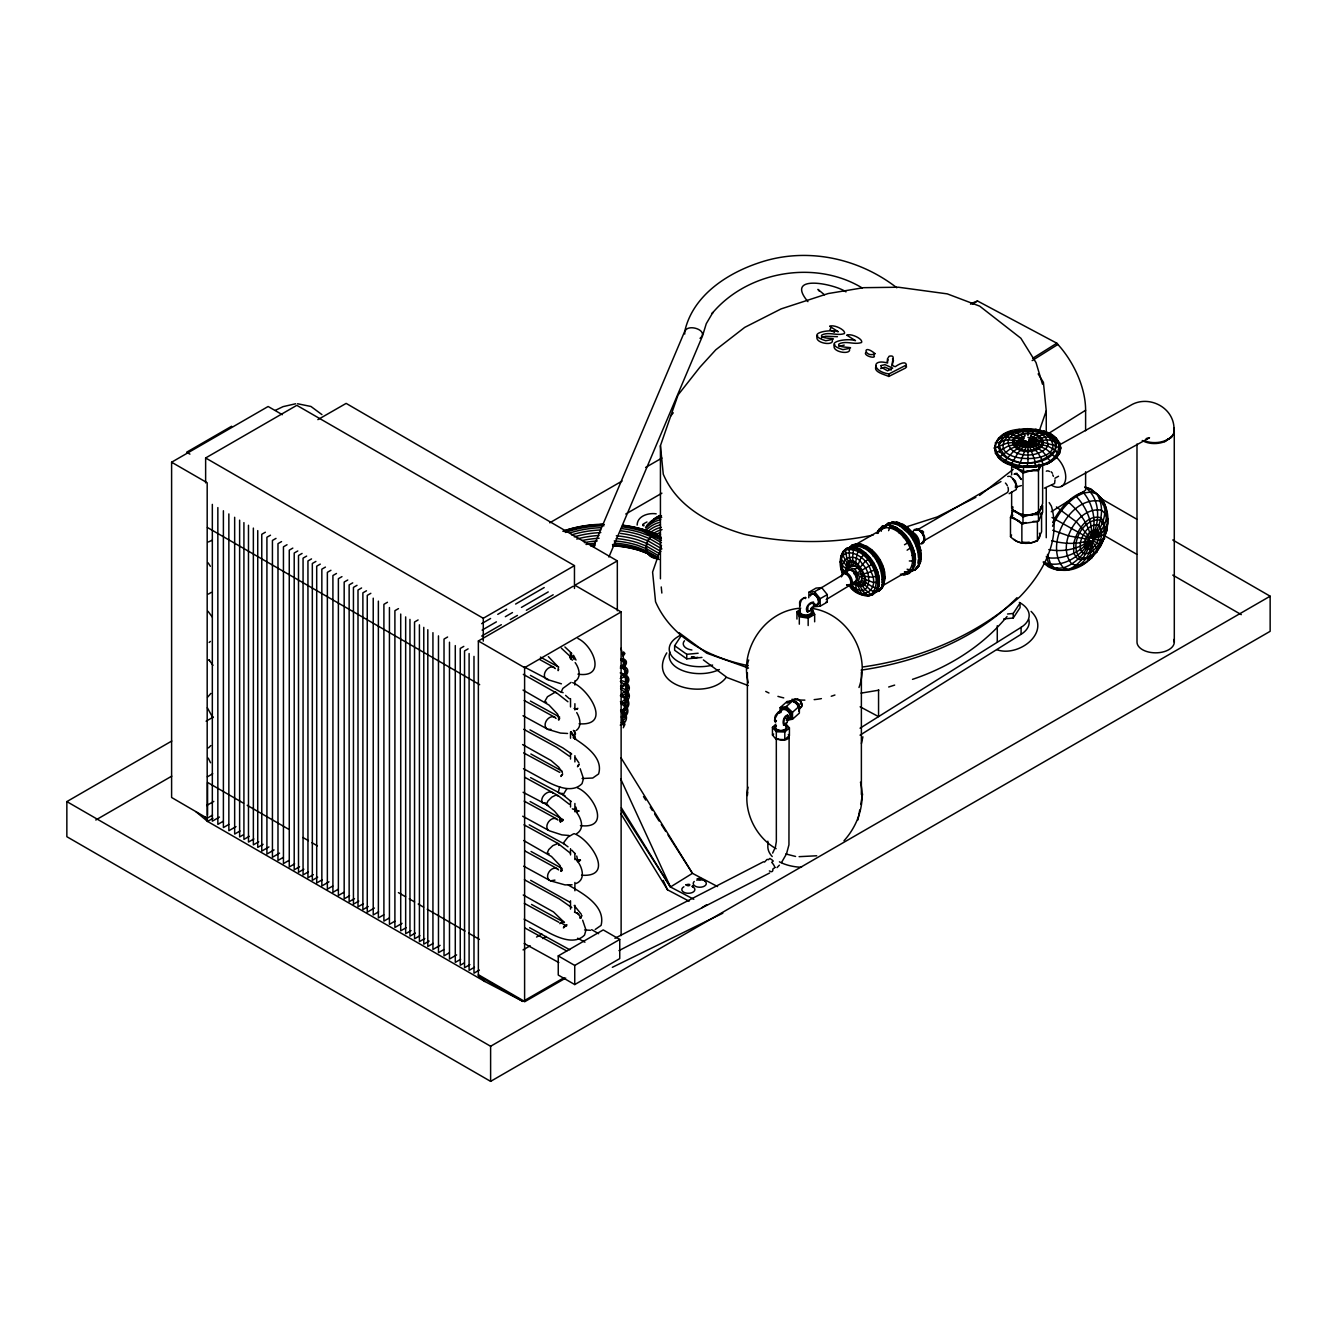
<?xml version="1.0" encoding="UTF-8"?>
<svg xmlns="http://www.w3.org/2000/svg" width="1337" height="1337" viewBox="0 0 1337 1337"><rect width="100%" height="100%" fill="white"/><g stroke="black" fill="none" stroke-linecap="round" stroke-linejoin="round"><path stroke-width="1.5" d="M1091.861 537.909C1100.117 522.065 1100.953 498.133 1084.725 487.036C1137.102 505.653 1090.457 594.664 1044.949 563.947L1049.478 565.284M648.111 532.009L658.305 536.053L655.882 534.265C645.069 536.037 641.877 556.543 655.264 557.696M859.691 593.294L857 591.756L855.062 582.08C865.741 586.124 861.93 568.476 855.062 566.27L857 554.354L858.287 551.312L861.112 549.674C871.691 556.476 878.693 568.626 879.295 581.177C880.164 600.029 856.415 598.826 849.196 585.255L850.265 584.921L859.691 593.294L869.134 595.817M1091.276 537.808C1093.014 522.683 1086.647 507.341 1076.252 496.495C1065.622 503.782 1057.517 514.394 1052.553 526.226M786.323 720.376L792.507 719.222L799.359 713.106L799.359 706.17L793.175 700.387L786.992 701.557L780.139 707.657L780.023 712.855M799.359 706.17L792.507 712.287L792.507 719.222M876.186 366.137C872.526 372.02 885.061 374.611 888.771 376.449L888.921 373.942L906.419 364.984C905.918 359.954 897.261 365.135 895.406 366.639C887.35 365.72 898.598 354.121 889.138 356.227L887.417 358.951L887.584 363.046C871.072 358.316 872.359 371.452 888.921 373.942M1055.027 479.833L1054.559 483.509L1044.381 488.139M814.567 606.697L820.183 606.196L827.285 602.085L827.285 594.597L821.67 587.595L816.055 588.096L808.952 592.207L808.768 597.789M808.952 592.207L814.567 591.706L820.183 598.692L820.183 606.196M854.744 548.053L856.031 543.858L857.786 543.925L852.12 545.061L848.31 549.39L852.12 545.061C875.133 537.19 899.032 581.946 874.899 592.492L875.969 590.804M656.701 558.749C646.64 557.345 643.08 547.117 648.646 539.58M854.811 589.717L852.805 588.698L852.805 583.717C884.676 599.511 847.925 535.853 845.669 571.367M811.492 607.55L810.84 610.224L807.297 611.794C803.002 606.229 816.255 596.486 813.631 606.881L811.977 609.739L807.297 611.794M1107.704 518.305L1106.835 530.99C1100.986 541.301 1095.387 561.189 1079.744 557.629C1068.497 544.928 1083.638 517.068 1100.468 520.243L1104.145 525.675L1104.044 534.666L1093.048 539.045M813.481 605.644L813.481 603.188M841.04 562.61L840.722 567.607L842.978 574.308C837.965 565.484 838.917 547.284 852.02 547.251L853.741 548.621M840.823 560.604L841.474 555.34L843.547 555.106M881.835 582.882C883.69 566.52 869.752 542.337 851.184 546.716M913.054 568.977L909.16 573.389L903.411 574.542C927.46 564.398 898.965 515.046 878.158 530.789L882.036 526.394L887.785 525.224M918.302 559.735L917.884 563.178L919.99 562.944C926.641 544.677 904.297 511.737 884.843 525.842L886.882 525.759M919.99 562.944C922.63 546.415 912.118 528.215 896.492 522.249L895.238 523.954L890.776 523.502L886.949 524.689L887.902 523.018L889.824 523.034M637.147 525.09C637.298 515.848 648.612 512.656 656.183 513.826M558.732 845.352L558.615 843.781L524.004 824.812M1090.858 541.502C1091.878 564.431 1066.842 577.066 1047.89 566.487L1043.178 562.008C1061.26 569.595 1081.065 556.376 1090.173 540.95M862.883 736.821L861.446 743.506M853.173 582.213L857.936 583.333L859.607 577.083L863.451 574.86M748.035 787.175C742.737 810.523 755.255 837.012 776.112 848.694M858.989 687.485C871.056 654.261 848.042 614.435 813.197 608.586M843.981 840.772C858.137 825.163 865.691 802.935 860.46 782.195M857.953 819.915L859.741 809.955M860.71 804.49L862.599 794.028M622.808 715.262C627.337 697.179 626.334 678.26 622.808 660.11M1020.298 431.45L1020.582 430.18L1027.969 429.612L1035.339 430.18L1035.623 431.45M1019.763 465.711L1018.761 466.663L1019.981 462.635C1032.348 464.106 1047.957 462.452 1055.144 450.92L1059.723 453.009C1054.926 461.616 1044.899 465.059 1035.757 466.697L1035.072 465.711M1029.273 430.213L1034.838 430.631L1036.075 429.361L1027.418 428.692L1027.418 430.13L1019.981 430.631L1019.078 429.327C986.957 431.884 986.957 464.123 1019.078 466.697M995.346 445.104L995.346 451.655M1030.743 435.829C1061.511 451.187 994.41 451.187 1025.178 435.829L1021.384 430.213C1011.574 431.316 999.24 436.681 998.371 447.945L1000.41 441.812L1003.268 437.851L1005.976 437.049L1015.619 437.918L1026.398 441.177M1055.461 449.499L1055.144 442.346L1052.269 438.352L1056.38 438.352L1059.723 443.015L1060.859 448.012L1059.723 453.009L1058.553 453.544C1055.094 458.056 1044.364 470.557 1041.757 460.981M1027.969 429.712C1099.699 439.071 1015.017 488.824 999.441 446.073L1007.463 442.982L1026.164 441.695M1020.582 461.984L1027.969 441.728L1047.757 439.923L1052.486 440.575L1056.548 443.533M847.374 572.152L848.778 567.473L852.622 565.267M888.604 530.639L890.643 525.625C905.45 528.951 914.625 545.329 915.527 559.735L912.218 570.548L907.121 569.211M891.746 365.987L893.45 360.572L892.498 358.968M1091.66 537.624C1096.474 522.683 1093.816 505.219 1083.755 492.969L1076.252 496.495M764.513 862.114L766.536 859.975A6.367 2.206 51.4 0 1 768.457 859.708L769.895 858.454L772.051 859.942L773.237 861.028L771.733 862.332A6.367 2.206 51.4 0 1 774.908 867.462M775.544 722.064L776.413 720.526C769.51 724.487 784.652 704.298 776.112 714.61A2.156 0.953 -69.5 0 0 774.942 717.417L774.942 721.83M895.238 523.954L900.035 525.993L909.277 534.182L912.135 532.527L911.918 534.85A6.936 3.994 60 0 1 913.204 535.636M1090.624 541.201C1087.683 553.067 1080.396 564.565 1068.748 569.345L1063.45 567.79L1055.211 568.643L1050.665 564.331L1047.489 554.404M856.833 567.557L861.195 557.412L865.824 553.117M1011.641 491.632L1011.641 508.344C1018.276 516.049 1029.741 516.801 1038.481 512.489L1042.643 505.637L1042.643 512.255L1038.481 521.213L1022.989 523.603L1011.641 517.051L1012.744 507.124M1038.481 512.489L1038.481 470.724L1040.554 465.075A13.888 8.022 0 0 1 1039.167 467.014M1038.481 521.213L1038.481 514.578L1042.643 503.548L1042.643 463.872M1040.453 514.16L1041.573 512.606L1041.573 531.792L1037.412 540.766C1028.571 544.961 1017.256 544.276 1010.488 536.605L1010.488 517.402L1012.577 511.837A13.938 8.039 0 0 0 1012.577 515.998M660.428 578.804L660.428 445.689L678.043 394.967L699.886 367.24L715.78 349.809L744.742 327.364L781.142 308.88L828.138 293.555L863.602 287.689L898.364 287.221L947.281 293.873L979.72 306.156L1020.866 338.244L1036.041 362.628L1042.476 384.154M661.297 546.933L652.59 572.069L655.548 601.734C671.659 638.635 710.565 658.021 748.185 665.642M1039.167 431.266L1046.253 410.843L1043.412 382.349L1038.147 373.875M558.699 669.269L558.181 670.656L558.281 668.065M623.443 725.841L623.51 722.866M1013.162 433.155L1015.268 431.684L1024.359 438.001C1009.101 451.705 1052.303 443.667 1027.969 437.433M593.411 546.967L684.811 331.091C692.767 296.145 725.907 274.035 757.929 263.155C805.108 246.66 857.669 257.373 896.826 287.773M608.887 557.044L702.46 336.072L706.27 323.688L712.905 312.423L712.069 313.493C747.199 271.277 815.186 259.311 862.248 287.99M1028.588 440.341L1033.267 431.55L1035.339 430.18M805.526 598.592L805.375 597.355L801.264 599.745A2.34 1.354 -60 0 0 799.61 602.603C800.061 614.92 798.373 596.436 805.927 597.689M855.062 566.27L850.232 565.785L848.46 568.309L841.357 559.184L841.474 555.34M877.072 533.446L878.994 529.218L881.033 529.134M920.758 561.523L918.084 567.172L915.026 569.997L911.049 571.233L912.135 569.512M1015.368 487.554L1015.786 484.027L1012.744 478.746M1043.528 432.62L1044.13 431.299L1051.066 434.358L1056.38 438.352L1055.328 439.422M648.779 539.363L648.061 540.9L638.969 537.374A69.357 40.043 0 0 0 620.485 533.413M1013.697 460.346L1017.708 453.243L1027.969 441.728L1042.208 442.029L1056.481 446.073M887.25 361.458L888.119 359.67M1041.088 465.376L1039.016 469.387L1023.507 471.777L1012.159 465.226M1090.374 541.134C1085.443 553.15 1075.967 563.612 1063.45 567.79C1043.412 545.162 1070.369 495.526 1100.351 501.174L1104.395 505.002C1106.635 517.302 1100.735 529.485 1092.312 538.159M779.204 713.122L779.655 712.22M786.908 720.091L788.111 717.585L787.493 715.161C782.212 715.579 781.343 729.985 786.925 722.598L788.111 719.791L787.493 715.161M999.374 452.374L1000.41 450.335L1008.165 446.057L1026.214 441.962M849.129 547.836L848.711 548.638C854.142 541.535 864.17 545.68 869.518 550.71A26.188 15.091 60 0 1 877.824 591.272M849.145 566.804L842.978 555.607L843.363 551.162L845.368 551.095M876.855 590.269L876.036 591.823L871.022 590.503L860.995 581.545M1007.045 435.862L1007.797 434.441L1015.268 431.684M878.676 586.258L877.924 587.662L875.852 587.896L872.643 586.926L861.68 580.041M884.442 582.932L881.802 588.497L879.796 588.581L876.922 591.272L878.81 591.288L882.621 586.96M914.892 564.899L914.14 566.32L912.018 566.554M1011.641 517.051L1012.744 515.012M873.98 592.959L873.044 594.614L867.379 595.75L862.482 590.503L858.488 582.999M910.113 571.701L909.16 573.389L904.497 571.634M772.636 853.09L775.376 847.257L776.346 841.391L776.312 731.757L772.452 727.378L775.828 724.169M559.668 786.808L558.281 792.306L559.785 793.593L562.359 793.359M880.648 368.594L884.81 367.157L891.311 369.948M1002.332 439.405L1003.268 437.851M999.374 443.533L1003.435 440.575L1008.165 439.923L1026.214 441.427M918.051 545.88L918.803 544.627L915.243 535.452L910.23 532.327M1092.112 537.975C1101.036 525.541 1105.599 507.458 1096.658 493.838L1090.708 492.066L1083.755 492.969M884.927 526.895L886.013 525.157L891.478 525.642A26.623 15.359 60.1 0 0 878.175 533.313M890.776 523.502L891.863 521.781L895.974 523.703M906.285 572.888L905.199 574.609L900.436 574.241M666.795 652.874C645.437 687.251 708.71 700.772 725.924 677.709M701.925 657.436L686.767 658.857L674.633 650.267L674.633 645.721L681.452 635.359M1013.229 618.028L1013.229 613.466L1020.047 603.104L1020.047 607.667L1013.229 618.028L1003.753 618.914M781.476 862.582L786.507 853.842L788.947 844.817L789.114 736.754M1010.488 536.605L1011.608 535.034M1013.062 460.981L1011.307 464.841L1003.769 461.666L1007.129 458.357L1019.981 462.635M842.561 555.206A26.188 15.108 60.1 0 1 855.647 547.635L861.112 549.674L856.399 547.685L854.811 547.635L853.574 549.306L852.571 557.128L853.29 565.518M859.34 545.981L860.577 544.309L862.164 544.36M865.824 593.678L864.588 595.366L863 595.316L861.195 593.544L856.833 582.832M1007.797 457.722L1013.463 451.354L1027.969 441.728L1047.757 446.057L1055.511 450.335L1056.548 452.374M1011.641 508.344L1012.744 506.857M878.676 575.395L872.643 577.25L861.68 575.946M914.892 553.836L912.018 555.507M858.488 569.295L865.089 561.54L870.203 557.746M207.569 697.195L210.895 693.418M670.739 415.991L673.263 412.799M1016.989 597.689C975.943 639.236 918.285 661.798 861.112 670.138M623.243 654.562L623.41 653.074M864.721 547.217L864.053 547.986L866.877 546.348L868.164 547.919M914.04 569.997A26.623 15.342 60 0 0 905.584 528.75L900.703 525.207L900.035 525.993L902.893 524.321L912.436 533.212M894.169 529.368L897.043 527.714L891.478 525.642M1007.012 616.507C982.578 646.172 948.752 667.263 912.502 679.346M817.626 335.62C812.796 342.673 832.984 346.4 832.45 340.668M834.789 344.545C829.959 351.598 850.165 355.324 849.63 349.592M772.452 727.378L772.452 734.982L775.276 738.375L776.312 739.344L784.802 739.595L784.802 732.007L789.415 727.88L785.554 723.518M789.415 727.88L789.415 735.484L784.802 739.595M1089.839 540.9C1079.694 552.85 1063.5 559.668 1047.857 557.763M576.431 730.37C582.163 726.075 579.89 717.718 576.715 712.588M777.048 867.596L779.354 865.189M1029.172 440.491L1038.214 432.737L1040.654 431.684L1042.76 433.155M566.871 788.68L563.027 794.913L571.1 801.548M208.472 747.918L210.845 745.545M575.528 681.085C581.745 676.689 578.871 667.648 575.144 662.584M1003.268 454.313L1010.204 448.898L1027.969 441.728L1045.718 448.898L1052.654 454.313M623.293 727.763L624.914 724.453L623.259 720.459M869.518 550.71L868.766 551.412L871.59 549.791L872.359 550.978M905.584 528.75L904.815 529.469L907.689 527.814L908.475 529.017M861.914 578.119L873.195 582.414L878.576 582.397C878.977 559.534 873.596 575.294 858.889 573.907M909.327 560.972L914.792 560.955C912.887 554.32 915.862 543.273 907.121 550.192M842.544 552.716L846.354 548.387L848.243 548.404M884.426 526.644C888.269 521.33 895.69 522.165 900.703 525.207M898.949 532.861L901.823 531.19M856.131 581.077L855.596 581.562A6.418 4.93 43 0 0 853.925 573.573M208.355 594.113L211.296 592.391M209.157 642.479L210.36 641.409M559.568 718.654L558.365 719.724L559.501 718.537L558.983 719.908L557.696 714.242L549.006 705.05L523.018 690.076M577.818 811.041L576.615 812.111L577.718 811.041L577.2 812.428L575.946 807.13M576.799 833.603C586.191 827.62 579.823 815.453 574.058 809.203M562.041 870.086L560.838 871.172L561.975 869.969L561.456 871.356L560.186 865.691L551.479 856.499L523.669 840.522M581.729 915.778L579.974 918.235L581.796 915.728M780.139 707.657L786.323 706.504L793.175 700.387M788.111 715.379L785.17 718.002A2.156 0.953 -69.5 0 0 784 720.81L784 725.222M1092.68 538.226C1106.618 529.602 1111.281 511.436 1101.203 498.149L1090.892 488.874L1085.41 487.253M865.741 352.533C863.033 355.809 877.49 359.686 873.796 355.107M620.268 725.122C628.708 722.615 628.24 713.005 620.769 709.68M621.237 717C628.992 714.075 628.641 707.607 621.204 703.947M621.772 717.952C631.515 715.044 628.524 704.532 620.401 701.708M620.619 710.716C631.114 706.02 629.526 700.387 620.351 695.775M621.187 711.668C631.883 708.058 630.997 698.666 621.037 694.872M1081.616 565.417L1085.627 562.275M621.087 702.827L628.591 695.758L620.569 688.689M621.705 703.763C632.418 700.187 631.515 691.012 621.22 687.77M979.553 495.442L1013.195 469.387M621.07 694.638L628.591 687.786L620.335 681.385M621.722 695.558C632.368 692.048 631.616 683.073 620.936 680.433M623.259 655.982L624.914 653.492L623.543 651.888M1142.249 440.475A18.668 11.883 -4.3 0 0 1164.627 441.661L1171.563 437.115L1173.502 434.207A18.685 11.883 -4.3 0 0 1173.669 428.057M620.552 686.199C626.217 684.694 632.117 677.491 623.192 675.853M621.254 687.084C631.816 683.608 631.281 674.884 620.218 672.895M873.145 556.058L876.27 555.089M903.411 537.558L906.285 535.903M772.452 734.982L773.688 734.063M621.137 676.355L627.137 671.107L620.351 667.063M620.284 678.377C628.942 676.823 631.415 666.511 620.869 666.06M774.925 867.512L772.836 869.033A6.384 2.774 56.8 0 1 769.36 870.905M621.237 666.394L625.766 662.417L620.702 659.843M620.401 668.35C626.869 667.347 629.577 658.807 621.187 658.823M838.951 346.4L844.215 345.096M1089.789 540.482C1078.374 549.373 1062.865 552.214 1048.776 549.641M796.936 619.048L796.936 611.644L800.178 609.505M796.936 611.644L799.309 616.758L808.166 618.129L814.651 614.385L812.278 609.271L812.278 612.964M1104.696 538.31L1102.574 539.764L1092.864 539.68M700.036 338.345C710.582 329.704 683.374 321.849 684.761 334.033M1164.644 441.678L1171.563 437.115L1167.669 439.388M1088.301 560.17L1091.928 557.863L1093.699 553.368L1091.744 541.401M1041.757 432.286L1044.13 431.299L1035.757 429.327M972.367 304.218L977.514 300.992L1056.832 343.208L1061.026 348.038A70.861 42.533 57.9 0 1 1085.611 410.258L1085.611 430.765M1032.782 358.266L1056.832 343.208M1032.147 360.589L1057.918 344.445M680.817 634.891L677.307 637.08A30.55 17.648 0 0 0 675.068 659.425A30.55 17.648 0 0 0 712.604 665.057M1047.807 433.94L1085.611 410.258M1051.25 511.753L1073.578 497.748M1077.02 495.609L1085.611 490.228L1085.611 471.777M860.059 728.197L1021.084 627.354A30.55 17.648 0 0 0 1019.329 602.419M860.059 735.149L1021.084 634.306A30.55 17.648 0 0 0 1028.721 619.349M621.371 810.155L670.455 886.983L692.449 873.345L717.568 886.565M701.691 907.806L706.755 904.664M818.562 589.483L843.43 574.459M826.166 599.594L854.627 582.397M1029.657 440.709L1042.459 434.625L1048.124 434.441L1048.893 435.862M1059.639 448.731L1060.859 448.012L1056.113 446.642M231.635 426.236L186.628 452.224L189.921 454.129M564.03 977.698L522.917 1001.43L484.83 981.492L207.569 821.419L207.185 818.211L171.604 797.487L171.604 462.218L268.135 406.498L282.358 414.704M205.631 482.874L205.631 457.973L296.814 405.328L574.459 565.618L574.459 588.464M265.344 532.226L261.768 534.299L261.768 851.084L268.921 846.956M270.492 535.201L266.915 537.257L266.915 854.059L274.052 849.931M276.007 538.393L272.43 540.449L272.43 857.251L279.583 853.123M281.555 541.585L277.979 543.658L277.979 860.443L283.344 857.351M287.02 544.744L283.444 546.816L283.444 863.602L288.809 860.51M292.82 548.103L289.26 550.159L289.26 866.961L294.608 863.869M297.783 550.961L294.207 553.017L294.207 869.819L299.572 866.727M302.078 553.434L298.502 555.507L298.502 872.292L303.867 869.2M306.641 556.075L303.064 558.147L303.064 874.933L308.429 871.841M311.521 558.899L307.945 560.955L307.945 877.757L313.309 874.649M315.9 561.423L312.323 563.479L312.323 880.281L317.688 877.189M320.278 564.114L316.702 566.186L316.702 882.972L322.067 879.88M325.426 567.089L321.849 569.161L321.849 885.946L328.986 881.818M330.941 570.281L327.364 572.336L327.364 889.138L332.729 886.047M336.489 573.473L332.913 575.545L332.913 892.347L338.278 889.239M341.954 576.631L338.378 578.704L338.378 895.489L343.743 892.397M347.754 579.991L344.177 582.046L344.177 898.848L349.542 895.757M352.717 582.848L349.141 584.904L349.141 901.706L354.506 898.614M357.012 585.322L353.436 587.394L353.436 904.18L358.801 901.088M361.575 587.962L357.998 590.035L357.998 906.82L363.363 903.728M366.455 590.787L362.879 592.843L362.879 909.645L368.243 906.553M370.834 593.31L367.257 595.383L367.257 912.168L374.41 908.04M387.463 602.268L383.903 604.341L383.903 921.126L389.251 918.034M398.476 608.619L394.9 610.691L394.9 927.477L402.053 923.349M1172.766 539.981L1270.15 596.202L1270.15 631.315L490.612 1081.366L66.85 836.711L66.85 801.598L171.754 741.032M206.115 721.195L213.352 717.016M549.758 522.8L622.106 481.036M645.621 467.449L661.899 458.056M418.097 619.95L414.537 622.023L414.537 938.808L419.885 935.716M95.796 819.999L171.754 776.145M625.733 514.043L661.899 493.169M447.594 637.014L444.018 639.086L444.018 955.871L449.382 952.78M207.352 776.847L212.717 773.739M205.631 457.973L483.275 618.279L574.459 565.618M481.654 623.66L490.595 618.496M497.748 614.368L506.673 609.204M515.614 604.057L544.209 587.545M482.105 630.111L496.395 621.855M505.336 616.691L512.489 612.563M521.43 607.399L548.237 591.923M463.805 646.389L460.246 648.445L460.246 965.247L463.805 963.175M481.688 636.061L501.358 624.713M510.283 619.549L517.436 615.421M526.377 610.257L553.184 594.781M484.83 981.492L478.362 975.709L478.362 640.975L573.105 586.274M468.117 648.863L464.541 650.935L464.541 967.721L469.905 964.629M206.65 805.526L213.803 801.398M212.583 815.102L207.185 818.211L207.185 482.757L171.604 462.218M195.921 811.709L207.569 821.419L212.901 818.328M219.469 817.057L212.332 821.185L212.332 504.383M223.212 821.269L217.847 824.377L217.847 507.575M228.761 824.478L223.396 827.57L223.396 510.767M236.014 826.6L228.861 830.728L228.861 513.926M240.025 830.979L234.66 834.071L234.66 517.285M478.362 640.975L524.605 667.681L621.12 611.945L621.12 935.616M243.2 834.873L239.624 836.945L239.624 520.143M249.284 836.327L243.919 839.419L243.919 522.617M253.846 838.967L248.481 842.059L248.481 525.257M258.726 841.775L253.361 844.867L253.361 528.082M263.105 844.299L257.74 847.407L257.74 530.605M850.616 547.435L884.96 527.597M916.898 530.104L1000.962 481.571M814.567 591.706L821.67 587.595M848.778 567.473L855.028 569.161L857.585 567.673M904.497 544.744L910.113 541.502M909.277 534.182L913.104 539.78L915.979 538.126M858.153 572.386L873.98 563.261M876.922 561.557L879.746 559.936M813.631 602.118L809.503 604.508A2.34 1.354 -60 0 0 807.849 607.349L807.849 612.112M820.183 598.692L827.285 594.597M922.814 541.385L1006.711 492.952A6.384 3.81 61.5 0 0 1007.964 487.22M1021.401 485.598L1015.819 487.169M812.244 607.031L813.631 606.881M1009.134 493.671L1016.287 489.543L1016.755 485.866L1015.318 480.869L1010.187 476.273M857.936 583.333L861.763 581.127M882.42 585.823L907.723 571.217M378.588 911.867L373.224 914.976L373.224 598.174M383.736 914.842L378.371 917.934L378.371 601.149M394.799 921.226L389.435 924.335L389.435 607.533M406.08 927.744L400.716 930.836L400.716 614.051M411.027 930.602L405.663 933.694L405.663 616.909M415.322 933.076L409.958 936.184L409.958 619.382M424.765 938.541L419.417 941.632L419.417 624.83M429.144 941.064L423.779 944.156L423.779 627.371M433.171 943.421L427.807 946.512L427.807 629.727M440.09 945.359L432.937 949.487L432.937 632.685M443.834 949.588L438.469 952.679L438.469 635.877M456.619 954.902L449.483 959.03L449.483 642.228M460.647 959.281L455.282 962.389L455.282 645.587M474.468 967.269L469.103 970.361L469.103 653.559M479.348 970.077L473.983 973.186L473.983 656.383M536.555 937.053L541.903 933.961M559.785 923.65L563.362 921.577M523.051 949.905L530.204 945.777M542.705 938.557L546.281 936.485M558.248 955.905L603.238 929.917L619.75 939.46L619.75 958.596L574.743 984.567L558.248 975.041L558.248 955.905L574.743 965.431L619.75 939.46M565.718 978.049L524.605 1001.781L524.605 667.681M66.85 801.598L490.612 1046.269L1270.15 596.202M317.855 419.634L346.149 403.39L617.326 560.888L617.326 610.775M617.326 560.888L574.893 585.255L621.12 611.945M1092.73 538.644L1098.947 535.168L1104.596 529.87L1107.604 524.071L1106.952 518.054L1104.93 513.341L1101.655 510.249C1077.455 505.687 1055.695 545.747 1071.873 563.997L1076.151 565.267L1081.148 564.615L1086.53 562.092L1089.939 556.292L1091.527 548.554L1091.243 541.318M1059.857 444.686L1130.35 405.495C1147.965 394.465 1173.502 406.899 1174.003 428.208M1054.91 478.262L1058.52 476.256M1061.244 486.484L1149.502 437.751L1146.127 438.686L1147.53 438.569M1007.129 458.357L1002.566 454.914L998.455 457.672L999.508 458.039L997.369 455.048M614.953 938.29L763.511 861.763M618.964 950.607L769.627 872.994M975.876 497.314L937.304 516.918L904.698 527.413M275.288 410.375L283.093 406.632L295.644 403.774M612.346 967.319L722.816 913.204M646.958 521.965L643.983 523.586L643.114 525.775L642.813 524.271L643.983 525.742M208.422 541.97L211.931 540.315M995.112 443.015L999.692 442.346M1021.384 430.213L1013.062 432.286L1011.307 431.182L1003.769 434.358L1004.622 435.578M1013.062 432.286L1007.129 434.926L1004.622 434.141C976.979 452.708 1018.059 471.376 1035.757 465.259C1058.352 465.243 1070.118 437.65 1043.528 431.182M554.939 880.114L550.493 880.832L523.653 866.175M917.884 552.114L916.046 545.914L918.469 543.641L920.758 550.46L917.884 552.114L918.519 558.014L920.641 557.579L920.107 549.189M879.796 567.59L882.621 565.952L884.442 572.069L881.618 573.69M1094.552 553.184L1096.975 552.231L1097.209 549.44L1092.179 540.9M783.398 724.988L786.925 722.598M1011.641 474.919L1011.641 466.58L1017.307 468.669L1022.989 473.131L1030.727 470.741L1038.481 470.724M1011.641 510.433L1017.307 512.539L1022.989 516.984L1030.727 514.611L1038.481 514.578M575.98 883.523C586.893 879.412 581.762 864.922 575.478 858.839M595.216 929.466L601.082 925.388C606.045 905.968 582.497 893.099 568.359 885.094M830.728 328.167L829.926 329.855L834.472 332.328M1089.521 540.115C1077.522 544.827 1063.901 543.908 1051.634 540.7M1010.488 517.402L1016.187 519.608L1021.869 523.97L1026.031 522.5M1029.523 441.177L1045.718 437.065L1049.963 437.049L1053.589 439.405M1055.328 458.039L1056.38 457.672L1052.269 454.914M999.692 450.92L995.112 453.009L996.282 453.544L995.196 448.731L993.976 448.012L998.722 446.642L999.692 450.92L1002.566 454.914M575.98 708.928L577.851 708.326M888.687 687.001L894.654 685.096M571.083 682.388L562.844 688.405L561.273 691.814L563.128 692.716M573.556 833.837L567.874 837.163L563.913 842.327L564.013 843.898L568.024 846.822M1015.134 473.549L1017.139 473.365M1014.048 474.167L1016.07 473.983M1017.591 486.501L1015.652 486.685M561.206 820.567L563.011 820.066L560.069 821.787L561.189 820.717L560.654 822.088L559.401 816.807M1050.197 461.883L1051.066 461.666L1047.707 458.357M545.814 803.036L542.321 802.802C539.63 797.788 546.883 790.217 552.081 792.256L552.666 793.075M882.236 579.489L885.061 577.851L884.359 575.963M1011.307 431.182L1011.307 432.62M873.211 535.017C830.795 544.243 786.774 543.323 744.391 534.349C711.301 524.622 677.458 507.642 663.269 474.2L660.428 445.689M862.666 666.979C920.257 658.991 976.211 635.459 1019.914 596.737C1043.194 572.838 1061.11 540.181 1051.367 506.105L1049.177 502.578M861.045 693.134L878.777 690.193M550.928 729.35L548.003 729.4L523.001 715.73M1019.078 429.327L1027.418 428.692M1035.757 466.697L1034.838 462.635M1054.057 568.309L1057.667 567.841M1007.73 476.49L1009.067 476.306M888.771 376.449L905.4 368.093L906.553 366.89L905.584 365.77M800.779 608.168C765.349 610.257 739.16 648.913 748.302 682.823M816.706 855.78L799.108 856.666M881.618 584.57L883.69 584.336C886.281 568.091 875.952 550.192 860.577 544.309M1007.546 614.001L1013.229 613.466M674.633 645.721L686.767 654.311L698.131 653.241M1024.125 431.149L1031.796 431.149M1031.646 465.995L1024.276 465.995M1018.761 466.663L1036.075 466.663M580.509 860.243L577.383 861.496L580.325 859.775L578.002 861.68L576.732 856.014M572.086 884.793L564.999 884.893L550.493 880.832M590.536 930.301L584.57 929.95M776.312 731.757L784.802 732.007M546.582 702.393L544.744 701.49L547.468 696.727L555.507 692.014L567.907 701.741M549.072 853.825L547.217 852.922L548.772 849.53L552.833 845.636L557.98 843.463L570.381 853.19M1014.95 473.766L1018.326 475.103L1021.401 479.498M916.046 567.256L918.084 567.172L918.903 565.601L915.026 569.997L913.104 569.98M565.033 795.899L530.555 777.616M548.488 805.576L523.118 792.289M825.965 602.118L827.285 602.085M579.055 723.785C612.613 726.258 588.664 688.973 572.671 682.655M567.557 733.478L560.487 733.077L548.003 729.4M581.545 875.217C615.471 877.64 590.687 839.77 574.526 833.787M883.958 526.41L882.036 526.394L881.217 531.307M837.43 336.69L825.631 336.239L821.77 337.476A4.011 2.106 3.7 0 0 821.419 338.01M1089.22 539.463L1068.848 535.936L1052.737 530.271M896.492 522.249L898.113 522.299M1055.144 442.346L1059.723 443.015M577.935 674.149C606.831 678.461 593.661 645.938 577.902 638.484M580.425 825.597C611.744 829.525 593.628 794.262 577.317 787.794M569.044 835.491L561.891 834.89L549.507 830.845L522.7 816.205M1033.25 521.38L1037.412 521.564L1037.412 540.766M855.647 547.635L850.265 547.184L849.196 548.872L849.413 556.81L851.636 565.35M996.967 649.749C1018.744 657.553 1052.219 631.983 1031.094 611.393M297.599 403.757L310.953 406.465L321.933 414.604M1002.566 438.352L998.455 438.352L999.508 439.422M582.08 778.502L592.742 778.034L598.592 773.939C603.689 757.611 584.837 745.244 573.172 737.656M523.887 666.779L548.387 679.58M995.714 453.276C999.591 459.677 1004.872 462.569 1011.307 464.841M748.503 668.082L706.738 653.191L679.062 632.668M561.406 683.825L547.017 679.413M577.25 810.673L579.239 811.041M560.704 820.35L562.693 820.717L559.384 819.915M577.902 860.243L579.924 860.627L576.514 859.892M574.041 708.46L577.45 709.178M785.755 853.942L795.565 856.449M655.782 534.081L645.654 530.288A83.329 48.115 0 0 0 623.443 525.525M845.97 291.884C834.957 283.962 784 273.316 807.932 301.644M748.185 685.547L727.194 677.608L703.362 659.926M648.01 553.735L638.969 550.226A69.357 40.043 0 0 0 612.664 545.546M646.49 546.164L637.749 542.755A66.8 38.572 0 0 0 616.19 538.51M646.64 550.928L637.749 547.451A66.8 38.572 0 0 0 614.301 543.056M646.289 548.671L637.582 545.262A66.466 38.372 0 0 0 614.251 540.9M899.951 524.104L904.213 525.909M890.643 525.625C901.054 529.118 908.09 538.627 912.218 548.404M854.811 547.635C865.056 551.061 871.991 560.42 876.036 570.03M855.229 584.57C880.749 590.352 846.655 542.204 846.455 571.718L841.357 568.86C836.227 540.9 867.997 554.537 871.022 571.801C881.033 590.72 860.276 602.703 848.895 584.57M647.075 543.507L638.217 540.048A67.786 39.141 0 0 0 616.34 535.769M647.075 552.582L638.217 549.139A67.786 39.141 0 0 0 612.496 544.56M1040.654 431.684L1047.707 434.926L1050.598 434.96A32.823 18.952 0 0 0 1043.829 431.968M1099.95 544.928L1101.337 545.546L1092.563 540.315M559.785 772.402L523.636 752.881M574.459 912.101L578.804 914.174M564.649 844.199L529.218 824.829M1022.855 438.653L1010.003 434.007C975.876 466.73 1080.062 466.73 1045.918 434.007M648.579 553.836L648.512 553.802A71.429 41.246 0 0 0 612.864 545.797M569.863 657.369L572.386 660.227M555.34 668.617C550.142 662.834 540.716 673.731 545.864 678.812M556.092 718.47C550.71 712.404 541.234 723.685 546.8 728.765M572.353 808.801L573.506 809.403M557.83 820.049C552.616 814.283 543.19 825.18 548.337 830.26M558.582 869.919C553.2 863.852 543.708 875.133 549.273 880.214M657.252 534.833L644.668 529.887A81.29 46.929 0 0 0 623.009 525.24M621.371 807.799L670.455 886.983L693.786 899.266M620.769 813.581L667.531 889.824L689.107 901.188M860.142 706.805L878.559 716.615L878.559 689.742M1052.018 517.503L1089.605 538.61M540.432 657.102L558.749 667.13M539.897 659.642L554.471 667.631M530.405 675.386L561.54 692.449M523.335 674.366L556.393 692.967M530.405 701.056L559.685 717.1M524.171 700.471L555.173 717.468M529.987 729.885L562.86 747.901L571.701 754.035M523.736 729.3L556.643 747.333L569.295 756.14M522.583 744.575L551.028 760.502L558.732 767.154L562.392 772.619M530.873 754.001L561.975 771.048M523.486 768.691L547.268 781.727C557.278 786.858 572.687 793.359 582.046 783.616L583.5 778.602L580.174 768.742M524.622 777.215L557.713 795.331L569.378 804.306M530.087 801.515L563.061 819.581M524.171 801.114L556.961 819.08M531.056 851.485L562.158 868.532M524.839 850.917L557.663 868.9M530.655 880.331L570.047 902.274M524.388 879.746L559.117 898.782L571.768 907.589M523.235 895.005L553.501 911.934L563.963 922.062M531.524 904.447L564.465 922.497M524.305 903.327L558.95 922.313M524.137 919.137L549.741 933.176C559.768 938.307 575.161 944.791 584.536 935.064L585.974 930.034L582.648 920.19M577.634 938.19L584.938 942.201M529.602 927.711L569.712 949.755M524.722 927.878L566.754 950.991M524.171 943.487L558.833 962.556M1098.847 497.297L1136.701 519.157M1104.245 535.535L1136.701 554.27M1172.766 575.094L1241.304 614.652M655.882 534.265L661.23 537.357M661.397 538.493L643.532 530.187A78.9 45.558 0 0 0 622.507 525.675M661.414 540.282L642.312 531.173A76.343 44.071 0 0 0 621.956 526.811M661.431 542.672L650.517 536.388L641.091 532.778A73.786 42.6 0 0 0 621.421 528.55M661.548 545.596L649.281 538.51L639.955 534.9A71.429 41.246 0 0 0 620.92 530.806M647.91 540.833L661.915 548.905M646.857 543.374L660.862 551.462M646.206 545.997L660.211 554.086M645.972 548.488L658.272 555.59M646.206 550.694L658.506 557.796M650.2 553.735L655.23 556.643M646.857 552.465L659.141 559.551M207.436 527.513L479.665 684.678M591.673 929.666L598.625 933.677M561.156 922.881L566.57 925.989M243.568 803.219L207.569 782.429L207.569 815.252M247.178 805.292L288.591 829.207M302.998 837.53L308.396 840.639M311.989 842.728L317.387 845.836M398.409 892.615L405.612 896.776M409.222 898.848L414.62 901.974M418.214 904.046L423.612 907.171M427.222 909.244L465.025 931.07M468.635 933.159L479.431 939.393M478.362 974.706L524.605 1001.396M478.362 975.709L522.917 1001.43M1056.414 506.957L1076.552 522.015L1090.123 537.825M848.226 570.214L842.878 566.119L840.104 561.807M824.428 294.758L817.96 289.377L819.397 291.265M1017.24 474.485L1021.134 479.331M852.571 586.291C870.036 601.165 873.328 573.456 862.482 564.364C855.413 550.543 836.394 558.916 844.199 573.205M896.358 527.714L905.751 536.07L912.636 548.003A26.623 15.359 60.1 0 1 905.717 573.74M860.443 549.691L869.685 557.897L876.454 569.646A26.188 15.108 60.1 0 1 869.652 594.965M1051.918 435.962L1054.525 437.918M792.507 712.287L786.323 706.504M564.899 646.958L571.751 653.392M561.356 648.161L571.584 657.754M548.354 656.617L557.613 666.311M777.716 738.776L777.917 738.96A6.384 3.693 0 0 0 786.29 739.578A6.384 3.693 0 0 0 788.462 734.882M565.551 695.374L569.345 698.716M788.379 734.498L789.415 735.484M1068.748 502.378C1079.21 511.653 1088.485 523.653 1090.825 537.758M574.191 905.483L581.411 914.391M621.438 711.969L625.716 717.735L621.371 722.849C630.245 698.967 627.538 672.411 621.003 648.278M571.835 850.165L575.01 853.608M1051.116 471.777L1052.47 473.248M575.278 757.477L578.938 762.942M577.149 912.803L581.294 918.018M1048.124 457.722L1042.459 451.354L1027.969 441.728L1027.969 462.552M560.086 817.759L554.554 811.225L546.482 804.59L547.869 801.097L551.813 797.136L556.008 795.03L558.014 796.016M208.054 611.31L212.182 616.959M212.967 665.325L208.856 659.676L209.541 660.645M1056.932 440.425L1059.121 443.483M859.607 577.083L855.028 569.161M859.908 582.548L865.189 589.667L871.156 594.581C885.762 579.188 866.058 545.078 845.419 550.042L846.705 557.646L850.232 565.785M208.121 562.844L210.377 566.303M212.85 717.752L207.352 707.774M571.166 731.59L575.629 738.576M643.498 796.568L645.721 800.061M650.183 807.047L652.406 810.54M654.629 814.016L659.074 821.002M661.297 824.494L665.742 831.464M667.982 834.957L692.449 873.345L621.087 757.912M573.389 730.37L575.578 733.896M570.749 732.007L575.094 739.094M204.812 816.84L207.569 821.419M208.238 758.112L210.544 762.758M913.104 539.78L916.046 545.914M1042.225 460.346L1038.214 453.243L1027.969 441.728L1035.339 461.984M620.769 779.137L670.455 886.983M663.202 880.398L667.531 889.824M704.566 880.933L704.248 879.746L704.566 880.933A6.535 3.76 0.1 0 1 704.599 886.03A6.535 3.76 0.1 0 1 695.792 886.464A6.535 3.76 0.1 0 1 694.237 881.467M1104.011 504.701L1104.379 508.06M661.247 586.943L661.848 593.043M786.992 701.557L787.125 703.295M1174.27 430.781L1174.304 642.295M1136.985 444.018L1137.002 641.827A18.651 10.78 0 0 0 1157.675 652.774A18.651 10.78 0 0 0 1173.769 639.504M1046.253 410.843L1046.253 433.723M1046.253 487.804L1046.253 537.708M1039.016 464.106L1039.016 469.387M1027.969 429.612L1027.969 435.628M1027.418 463.204L1027.418 467.332M1023.507 466.496L1023.507 471.777M1022.989 473.131L1022.989 514.895M1022.989 516.984L1022.989 523.603M1021.869 523.97L1021.869 543.173M1021.084 627.354L1021.084 634.306M997.268 625.733L997.268 642.261M861.379 672.043L861.379 794.529M814.651 614.385L814.651 621.805M808.166 618.129L808.166 625.549M799.309 616.758L799.309 624.178M767.856 841.19L767.856 847.424A35.949 20.757 0 0 0 772.218 856.516M747.366 672.695L747.366 795.181M686.767 654.311L686.767 658.857M574.893 680.851L574.893 685.012M574.893 703.713L574.893 709.947M574.893 730.737L574.893 739.06M574.893 755.672L574.893 761.923M574.893 803.487L574.893 811.793M574.893 853.374L574.893 859.607M574.893 882.47L574.893 890.776M574.893 905.333L574.893 911.567M574.743 965.431L574.743 984.567M570.515 652.757L570.515 659.007M570.515 698.616L570.515 706.955M570.515 731.957L570.515 738.208M570.515 752.798L570.515 759.048M570.515 800.729L570.515 806.996M570.515 848.677L570.515 854.928M570.515 900.77L570.515 909.11M490.612 1046.269L490.612 1081.366M483.275 618.279L483.275 641.108M1056.681 457.555A18.618 11.181 60.9 0 1 1065.489 480.067A18.618 11.181 60.9 0 1 1051.584 485.264M1173.736 427.84A18.651 11.398 -3.1 0 1 1168.521 438.971L1164.611 440.876A18.651 11.398 -3.1 0 1 1145.959 441.26M856.131 581.077A6.234 4.73 41.9 0 1 855.179 581.896M646.807 525.525A85.869 49.569 60 0 1 661.481 515.781M645.487 527.396A84.899 49.018 60 0 1 661.731 517.319M653.342 520.494A85.869 49.569 60 0 1 660.562 515.363M647.66 531.758A78.9 45.558 60 0 1 660.495 524.856M645.905 530.588A81.29 46.929 60 0 1 660.311 522.249M645.955 528.232A83.329 48.115 60 0 1 660.745 519.675M653.843 519.057A86.22 49.787 60 0 1 659.993 515.497M657.303 536.488A69.357 40.043 60 0 1 660.511 534.449M654.946 535.485A71.429 41.246 60 0 1 660.043 532.544M652.891 533.931A73.786 42.6 60 0 1 662.049 529.602M651.253 531.925A76.343 44.071 60 0 1 661.263 527.313M574.275 536.872A69.357 40.043 0 0 1 600.798 532.594M571.551 534.917A71.429 41.246 0 0 1 600.647 529.97M570.414 532.794A73.786 42.6 0 0 1 600.48 527.697M565.417 532.46A76.343 44.071 0 0 1 603.923 525.809M564.064 531.524A78.9 45.558 0 0 1 603.856 524.656M562.81 531.257A81.29 46.929 0 0 1 603.806 524.188M565.835 530.321A83.329 48.115 0 0 1 593.895 524.923M599.795 524.555A83.329 48.115 0 0 1 603.756 524.438M612.747 545.329A73.786 42.6 0 0 1 616.24 545.563M621.421 546.098A73.786 42.6 0 0 1 639.22 549.758M641.091 550.326A73.786 42.6 0 0 1 649.949 553.618M576.732 539.062A67.786 39.141 0 0 1 598.993 535.485M582.414 540.482A66.8 38.572 0 0 1 599.093 538.243M584.319 542.638A66.466 38.372 0 0 1 597.238 540.917M586.024 544.477A66.8 38.572 0 0 1 595.299 543.223M591.355 545.262A67.786 39.141 0 0 1 595.149 544.844M591.021 546.265A69.357 40.043 0 0 1 594.898 545.83M570.498 529.836A84.899 49.018 0 0 1 576.097 528.499M635.393 528.483A84.899 49.018 0 0 1 640.991 529.82M1046.303 471.192A6.384 3.727 60.7 0 1 1049.512 471.476M1052.687 474.836A6.384 3.727 60.7 0 1 1053.406 476.34M1059.121 453.293A32.823 18.952 0 0 1 1011.006 464.791M995.714 443.466A32.823 18.952 0 0 1 997.669 440.358M1000.126 437.851A32.823 18.952 0 0 1 1002.75 435.879M1004.204 434.976A32.823 18.952 0 0 1 1011.006 431.951M1014.867 430.865A32.823 18.952 0 0 1 1018.928 430.063M1022.287 429.645A32.823 18.952 0 0 1 1032.548 429.645M1035.908 430.063A32.823 18.952 0 0 1 1039.969 430.865M1059.74 445.087A32.823 18.952 0 0 1 1059.74 451.672M1019.061 520.878A13.938 8.039 0 0 1 1013.964 517.937M1029.223 542.153A12.3 7.103 0 0 1 1022.855 542.153M1039.484 533.196A13.938 8.039 0 0 1 1038.097 539.312M1035.891 540.967A13.938 8.039 0 0 1 1013.964 539.312M1041.038 507.124A13.888 8.022 0 0 1 1030.727 514.879A13.888 8.022 0 0 1 1015.101 511.135M1041.038 506.857A13.888 8.022 0 0 1 1023.54 514.611M1020.181 513.809A13.888 8.022 0 0 1 1015.101 510.868M1034.086 469.939A13.888 8.022 0 0 1 1027.134 471.025M1023.54 470.741A13.888 8.022 0 0 1 1013.713 465.075M1005.424 483.058A6.384 3.81 61.5 0 1 1007.329 485.699M913.004 534.833A6.384 3.693 60 0 1 914.157 535.753M915.21 536.973A6.384 3.693 60 0 1 916.096 538.376M916.747 539.881A6.384 3.693 60 0 1 917.132 541.401M719.339 669.536A30.55 17.648 0 0 1 683.842 671.04A30.55 17.648 0 0 1 669.954 652.122M694.12 657.286A10.546 6.083 0 0 1 691.379 657.152M691.914 649.999A11.114 6.418 0 0 1 684.511 640.757M694.805 657.303A11.114 6.418 0 0 1 691.914 657.152M697.847 657.353A11.715 6.769 0 0 1 691.781 657.486M1090.658 491.531A43.001 23.531 -61.5 0 1 1103.326 505.302M1065.873 569.579A43.001 23.531 -61.5 0 1 1046.336 556.309M1052.637 522.5A43.001 23.531 -61.5 0 1 1083.789 492.033M970.512 304.151A112.442 67.502 57.9 0 1 977.514 300.992M885.629 526.226A26.573 15.342 60 0 1 888.604 523.452M892.498 522.266A26.573 15.342 60 0 1 901.907 524.772M911.299 533.112A26.573 15.342 60 0 1 911.299 570.698M890.308 526.594A26.573 15.342 60 0 1 913.087 554.187A26.573 15.342 60 0 1 901.589 574.475M877.507 532.744A26.573 15.342 60 0 1 881.868 527.346M856.649 544.326A26.138 15.091 60 0 1 861.112 544.761M865.891 546.8A26.138 15.091 60 0 1 870.688 550.292M878.961 560.604A26.138 15.091 60 0 1 875.133 591.973M850.031 548.137A26.138 15.091 60 0 1 877.757 582.648A26.138 15.091 60 0 1 850.031 585.121M841.408 567.189A26.138 15.091 60 0 1 840.856 563.195M840.789 561.289A26.138 15.091 60 0 1 846.204 549.323M846.605 571.969A7.337 4.245 60 0 1 854.778 573.473A7.337 4.245 60 0 1 854.226 583.099M841.926 576.013A7.337 4.245 60 0 1 847.123 573.021A7.337 4.245 60 0 1 852.304 582.013A7.337 4.245 60 0 1 847.123 585.004M849.981 570.08A6.301 3.643 60 0 1 856.666 574.442A6.301 3.643 60 0 1 855.346 581.277M851.218 570.347A6.301 3.643 60 0 1 856.482 576.381A6.301 3.643 60 0 1 854.594 581.712M841.408 576.899A6.635 3.827 60 0 1 845.686 573.974A6.635 3.827 60 0 1 850.7 581.328A6.635 3.827 60 0 1 847.307 585.539M842.076 575.294A6.635 3.827 60 0 1 847.424 574.442A6.635 3.827 60 0 1 851.285 582.464A6.635 3.827 60 0 1 846.605 584.72M921.861 530.572A4.98 2.875 60 0 1 923.616 532.143M913.037 531.658A8.072 4.663 60 0 1 922.597 534.215A8.072 4.663 60 0 1 920.04 543.775M915.227 530.338A7.287 4.212 60 0 1 923.332 533.797A7.287 4.212 60 0 1 922.263 542.538M915.461 529.92A7.287 4.212 60 0 1 923.198 534.967A7.287 4.212 60 0 1 921.694 542.872M909.561 532.427A8.072 4.663 60 0 1 917.065 536.187A8.072 4.663 60 0 1 918.536 545.563M911.516 533.68A6.936 3.994 60 0 1 914.04 535.151M915.227 536.404A6.936 3.994 60 0 1 917.683 542.722M797.721 699.234A4.947 3.393 48.3 0 1 801.732 703.713A4.947 3.393 48.3 0 1 799.81 707.54M800.194 703.546A3.042 2.089 48.3 0 1 800.278 704.215M790.067 701.307A6.618 4.546 48.3 0 1 797.387 703.58A6.618 4.546 48.3 0 1 798.807 711.1M797.587 705.919A4.947 3.393 48.3 0 1 798.005 707.056M793.677 701.624A4.947 3.393 48.3 0 1 798.757 706.387M791.788 701.407A5.398 3.693 48.3 0 1 797.754 703.245A5.398 3.693 48.3 0 1 798.908 709.379M794.278 699.167A5.398 3.693 48.3 0 1 801.415 702.744A5.398 3.693 48.3 0 1 798.657 708.175M780.975 712.487A5.398 3.693 48.3 0 1 785.12 709.629A5.398 3.693 48.3 0 1 789.966 715.078A5.398 3.693 48.3 0 1 786.674 718.871M780.073 712.136A6.484 4.446 48.3 0 1 785.036 708.727A6.484 4.446 48.3 0 1 790.869 715.262A6.484 4.446 48.3 0 1 786.908 719.807M780.724 711.551A6.484 4.446 48.3 0 1 786.156 708.309A6.484 4.446 48.3 0 1 791.604 715.613A6.484 4.446 48.3 0 1 786.156 718.871M788.529 702.677A6.618 4.546 48.3 0 1 789.415 701.892M793.342 701.775A6.618 4.546 48.3 0 1 798.156 706.27M785.738 725.958A5.398 3.109 0 0 1 780.658 730.503A5.398 3.109 0 0 1 776.413 725.69M785.304 725.105A5.883 3.393 0 0 1 785.254 729.701A5.883 3.393 0 0 1 777.315 730.069A5.883 3.393 0 0 1 775.995 725.54M785.12 725.406A5.649 3.259 0 0 1 785.07 729.801A5.649 3.259 0 0 1 777.465 730.152A5.649 3.259 0 0 1 776.195 725.807M812.545 611.694A7.003 4.044 0 0 1 804.874 616.741A7.003 4.044 0 0 1 799.743 610.725M810.74 609.889A7.003 4.044 0 0 1 811.843 610.725M810.74 608.82A7.003 4.044 0 0 1 811.158 614.285A7.003 4.044 0 0 1 801.782 614.987A7.003 4.044 0 0 1 799.743 609.672M810.84 610.006A5.833 3.359 0 0 1 806.562 615.02A5.833 3.359 0 0 1 800.161 610.808M810.356 595.801A5.833 3.359 60 0 1 817.258 597.656A5.833 3.359 60 0 1 815.403 604.541M809.988 595.483A6.351 3.677 60 0 1 815.119 594.664A6.351 3.677 60 0 1 818.812 602.369A6.351 3.677 60 0 1 814.333 604.525M810.356 595.533A6.1 3.526 60 0 1 815.269 594.748A6.1 3.526 60 0 1 818.812 602.135A6.1 3.526 60 0 1 814.517 604.19M801.498 867.278A35.949 20.757 0 0 1 779.421 861.83M834.923 695.006A57.056 32.94 0 0 1 831.246 696.243M821.403 698.616A57.056 32.94 0 0 1 814.149 699.635M804.874 700.12A57.056 32.94 0 0 1 791.888 699.318M783.733 697.881A57.056 32.94 0 0 1 777.917 696.36M768.959 693.001A57.056 32.94 0 0 1 765.733 691.413M747.366 668.533A57.056 32.94 0 0 1 748.703 659.977M747.333 795.532A57.056 32.94 0 0 1 747.701 792.089M691.831 886.364A6.535 3.76 0.1 0 1 693.535 891.829A6.535 3.76 0.1 0 1 683.942 892.314A6.535 3.76 0.1 0 1 683.909 886.765M696.727 880.147A6.535 3.76 0.1 0 1 703.245 880.298M573.506 655.297A62.054 25.336 48.4 0 1 576.013 660.06M570.498 653.125A62.054 25.336 48.4 0 1 574.058 659.509M829.725 326.328L838.316 331.726C829.425 328.651 803.253 333.715 825.731 340.734C843.029 337.592 826.299 339.531 821.754 336.657A4.011 2.106 3.7 0 1 821.937 334.969C828.823 331.459 837.196 336.155 844.399 333.581C846.304 330.189 833.586 324.022 829.725 326.328M846.889 335.253L855.479 340.651C846.588 337.576 820.417 342.623 842.895 349.642C860.192 346.5 843.48 348.456 838.934 345.564A4.011 2.106 3.7 0 1 839.118 343.893C845.987 340.383 854.36 345.08 861.563 342.506C863.485 339.113 850.767 332.946 846.889 335.253M1073.778 543.223L1073.678 553.2L1077.772 559.234C1096.457 562.743 1113.253 531.825 1100.769 517.737C1086.446 514.093 1076.703 531.424 1073.778 543.223M1080.346 542.555L1080.296 549.323L1083.054 553.418C1095.738 555.808 1107.12 534.833 1098.663 525.274C1088.953 522.8 1082.335 534.566 1080.346 542.555M1084.558 541.92L1084.508 546.465L1086.379 549.223C1094.886 550.827 1102.557 536.722 1096.858 530.304C1090.323 528.65 1085.895 536.538 1084.558 541.92M875.067 353.636C864.972 358.65 861.229 342.372 875.067 353.636M1008.165 439.923C1006.761 458.441 1039.634 459.326 1047.757 446.057C1049.161 427.539 1016.287 426.653 1008.165 439.923M1012.677 439.906C1011.591 454.196 1036.977 454.881 1043.244 444.636C1044.331 430.347 1018.961 429.662 1012.677 439.906M1014.198 439.906C1013.212 452.775 1036.075 453.393 1041.724 444.168C1042.71 431.283 1019.847 430.681 1014.198 439.906M685.914 884.81C689.591 887.835 692.549 882.704 685.914 884.81M697.346 878.76C701.089 881.768 703.847 876.688 697.346 878.76M561.507 775.076L560.955 776.463L562.71 774.006L561.557 775.042M578.052 765.399L577.5 766.786L579.255 764.329L578.102 765.366M563.997 926.524L563.429 927.911L566.938 924.803L564.03 926.491M881.116 365.569L881.133 367.19L887.618 370.85L892.715 368.093L884.96 364.65L881.116 365.569M692.867 885.829L693.151 886.999L692.867 885.829"/></g></svg>
